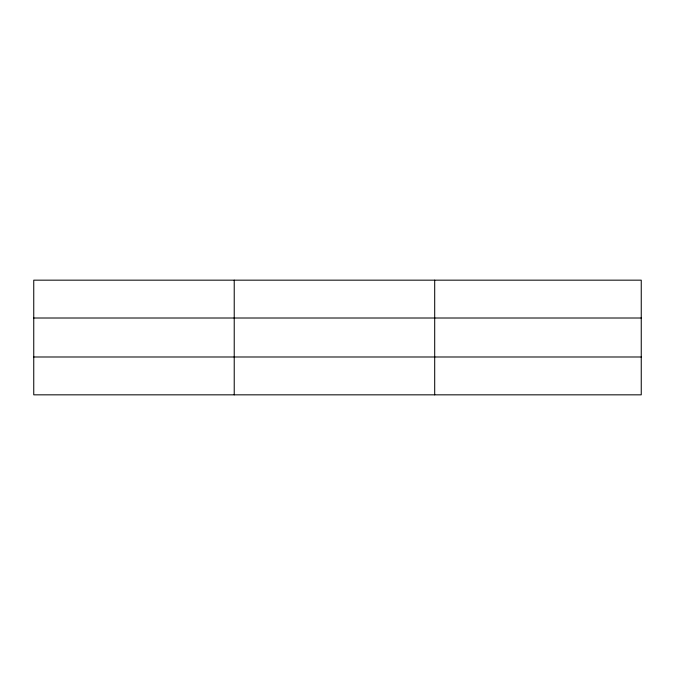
<?xml version="1.0" encoding="UTF-8"?>
<svg xmlns="http://www.w3.org/2000/svg" width="675" height="675" viewBox="0 0 675 675"><rect width="100%" height="100%" fill="white"/><g stroke="black" fill="none" stroke-linecap="round" stroke-linejoin="round"><path stroke-width="1.01" d="M234.225 394.833L234.225 280.167M434.7 394.833L434.7 280.167M641.25 356.991L641.25 394.833L33.75 394.833L33.75 280.167L641.25 280.167L641.25 356.991L33.75 356.991M33.75 318.009L641.25 318.009"/></g></svg>
